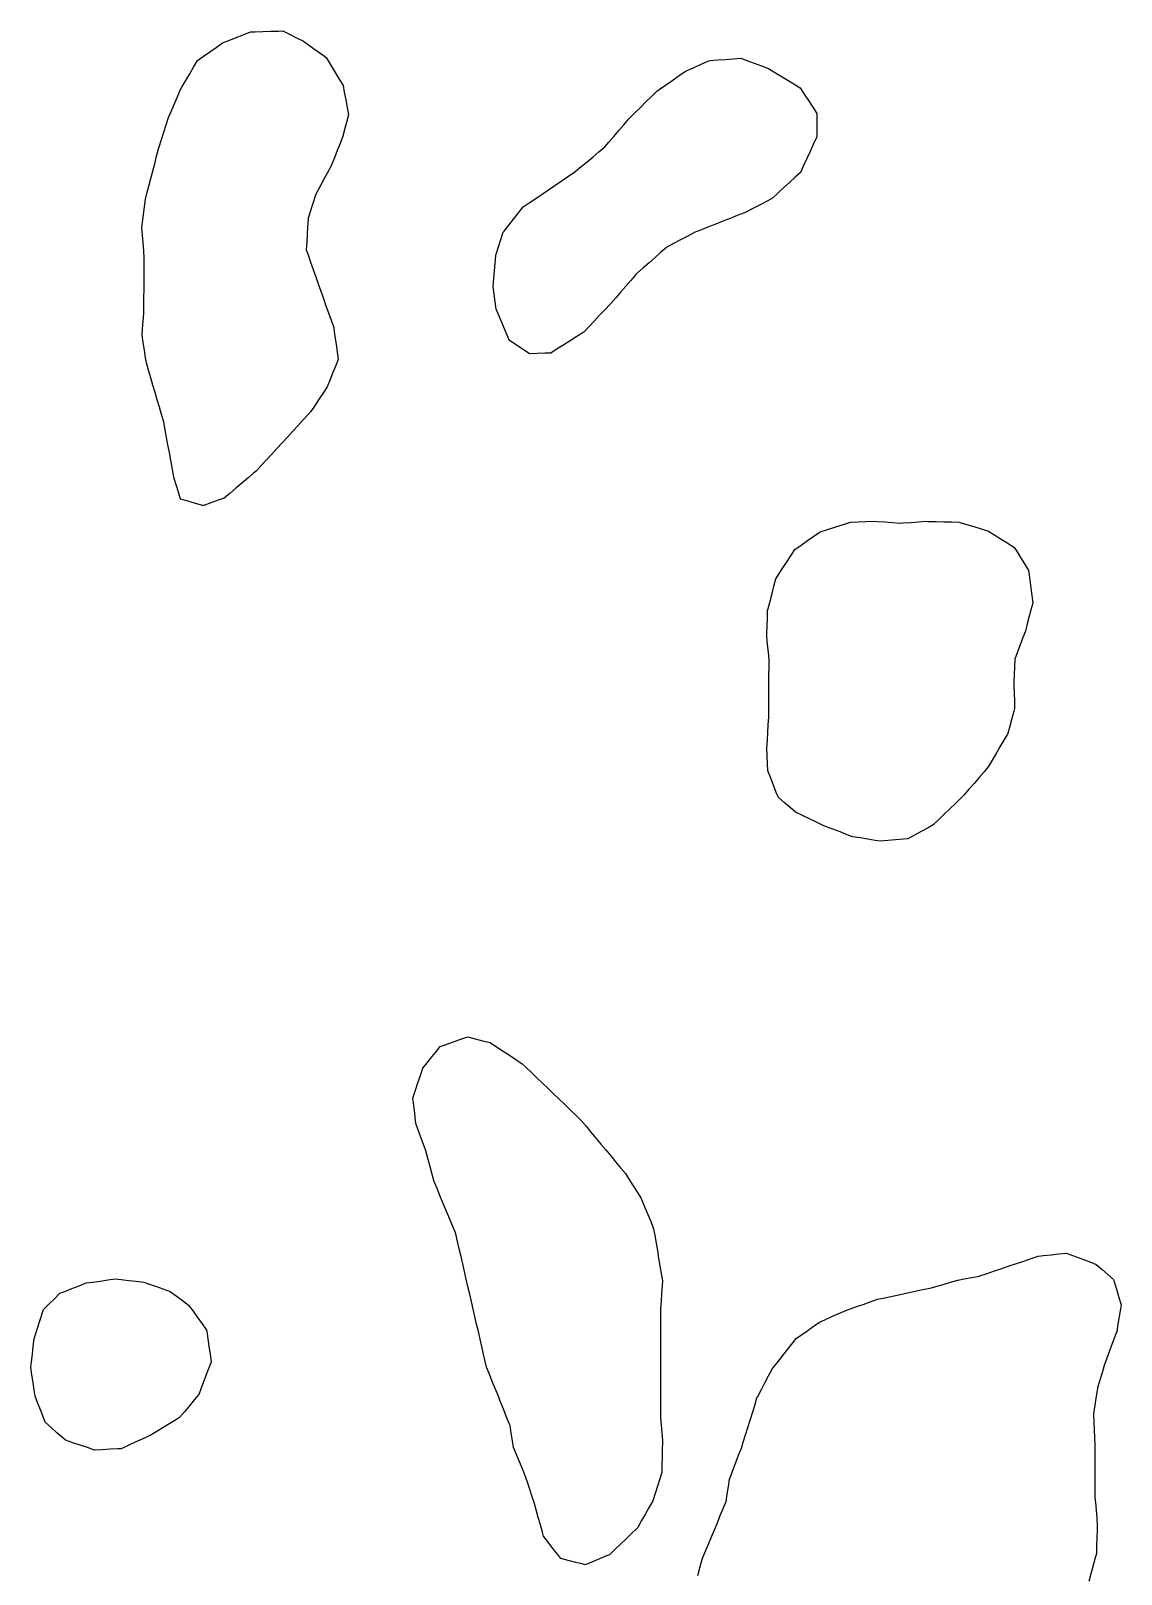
# Model space of a CAD drawing. Header units: millimetres. Extents: x 230 to 3347, y 514 to 5196.
# Drawn here: x 1544.3 to 1685.9, y 1778.9 to 1979.3 of the extents above; entities that cross this region are included whole.
import ezdxf

# ---------------------------------------------------------------- set-up
doc = ezdxf.new("R2010")
doc.units = ezdxf.units.MM
for name, color, linetype in [('ALL_HOLES', 1, 'Continuous'), ('OUTLINE_ISLAND_01_HOLE_29', 1, 'Continuous'), ('OUTLINE_ISLAND_01_HOLE_30', 1, 'Continuous'), ('OUTLINE_ISLAND_01_HOLE_40', 1, 'Continuous'), ('OUTLINE_ISLAND_01_HOLE_56', 1, 'Continuous'), ('OUTLINE_ISLAND_01_HOLE_66', 1, 'Continuous'), ('OUTLINE_ISLAND_01_HOLE_68', 1, 'Continuous')]:
    doc.layers.add(name, color=color, linetype=linetype)

msp = doc.modelspace()

# ---------------------------------------------------------------- linework, layer by layer
at = {"layer": 'ALL_HOLES'}
for points in [[(1577.0555, 1979.3399), (1577.9499, 1978.8927), (1578.8444, 1978.4455), (1579.7388, 1977.9983), (1580.2432, 1977.6381), (1581.057, 1977.057), (1581.8709, 1976.476), (1582.6847, 1975.8949), (1582.8289, 1975.6545), (1583.3432, 1974.7969), (1583.8575, 1973.9393), (1584.3718, 1973.0816), (1584.8861, 1972.224), (1585.0457, 1971.3631), (1585.2279, 1970.3799), (1585.4102, 1969.3966), (1585.5924, 1968.4134), (1585.3775, 1967.6036), (1585.121, 1966.637), (1584.8646, 1965.6705), (1584.856, 1965.6487), (1584.4893, 1964.7183), (1584.1226, 1963.788), (1583.756, 1962.8576), (1583.3893, 1961.9273), (1583.2858, 1961.7359), (1582.8099, 1960.8564), (1582.334, 1959.9769), (1581.8581, 1959.0974), (1581.3822, 1958.2179), (1581.2666, 1957.8567), (1580.9619, 1956.9043), (1580.6571, 1955.9518), (1580.3524, 1954.9994), (1580.346, 1954.8971), (1580.2837, 1953.8991), (1580.2214, 1952.901), (1580.1591, 1951.9029), (1580.0968, 1950.9049), (1580.3342, 1950.2339), (1580.6678, 1949.2911), (1581.0013, 1948.3484), (1581.3348, 1947.4056), (1581.6683, 1946.4629), (1582.0018, 1945.5202), (1582.3354, 1944.5774), (1582.6689, 1943.6347), (1583.0024, 1942.6919), (1583.3359, 1941.7492), (1583.6694, 1940.8064), (1583.6949, 1940.6263), (1583.8351, 1939.6361), (1583.9753, 1938.646), (1584.1155, 1937.6559), (1584.2557, 1936.6658), (1583.9408, 1935.8865), (1583.5661, 1934.9593), (1583.1914, 1934.0322), (1582.8167, 1933.105), (1582.3409, 1932.3816), (1581.7914, 1931.5462), (1581.2419, 1930.7107), (1580.6924, 1929.8752), (1580.3571, 1929.511), (1579.6799, 1928.7752), (1579.0027, 1928.0394), (1578.3255, 1927.3036), (1577.6482, 1926.5679), (1576.971, 1925.8321), (1576.2938, 1925.0963), (1575.6165, 1924.3605), (1574.9393, 1923.6248), (1574.2621, 1922.889), (1573.5849, 1922.1532), (1573.2646, 1921.881), (1572.5027, 1921.2333), (1571.7408, 1920.5856), (1570.9789, 1919.9379), (1570.217, 1919.2902), (1569.4551, 1918.6426), (1568.672, 1918.3543), (1567.7336, 1918.0088), (1566.7952, 1917.6634), (1566.6792, 1917.6952), (1565.7149, 1917.9599), (1564.7505, 1918.2245), (1563.7862, 1918.4892), (1563.5408, 1919.2774), (1563.2435, 1920.2322), (1562.9462, 1921.187), (1562.868, 1921.6147), (1562.6881, 1922.5984), (1562.5082, 1923.582), (1562.3283, 1924.5657), (1562.1484, 1925.5494), (1561.9685, 1926.5331), (1561.7886, 1927.5168), (1561.6087, 1928.5005), (1561.5999, 1928.5306), (1561.3174, 1929.4899), (1561.0349, 1930.4491), (1560.7524, 1931.4084), (1560.47, 1932.3677), (1560.1875, 1933.327), (1559.905, 1934.2862), (1559.6225, 1935.2455), (1559.34, 1936.2048), (1559.2354, 1936.8808), (1559.0824, 1937.869), (1558.9293, 1938.8572), (1558.7763, 1939.8454), (1558.8428, 1940.6507), (1558.925, 1941.6473), (1559.0072, 1942.6439), (1559.0079, 1942.722), (1559.0174, 1943.722), (1559.0269, 1944.7219), (1559.0364, 1945.7219), (1559.0459, 1946.7218), (1559.0554, 1947.7218), (1559.0649, 1948.7217), (1559.0744, 1949.7217), (1559.0667, 1949.8259), (1558.9929, 1950.8231), (1558.919, 1951.8204), (1558.8452, 1952.8177), (1558.7714, 1953.8149), (1558.8539, 1954.4793), (1558.9773, 1955.4716), (1559.1006, 1956.464), (1559.224, 1957.4564), (1559.4194, 1958.2143), (1559.6691, 1959.1827), (1559.9188, 1960.151), (1560.1684, 1961.1193), (1560.4181, 1962.0877), (1560.6678, 1963.056), (1560.9174, 1964.0243), (1561.0014, 1964.286), (1561.3068, 1965.2382), (1561.6123, 1966.1904), (1561.9178, 1967.1426), (1562.2233, 1968.0948), (1562.5524, 1968.8598), (1562.9477, 1969.7784), (1563.3429, 1970.697), (1563.7381, 1971.6156), (1563.9652, 1972.0085), (1564.4656, 1972.8743), (1564.9659, 1973.7401), (1565.4663, 1974.6059), (1565.9667, 1975.4717), (1566.7809, 1976.0424), (1567.5998, 1976.6163), (1568.4187, 1977.1902), (1569.2376, 1977.7642), (1570.0629, 1978.093), (1570.9919, 1978.4632), (1571.9208, 1978.8333), (1572.8498, 1979.2034), (1573.4808, 1979.2239), (1574.4803, 1979.2563), (1575.4798, 1979.2888), (1576.4792, 1979.3212)], [(1644.2429, 1971.9493), (1644.7879, 1971.1109), (1645.3329, 1970.2724), (1645.8779, 1969.434), (1646.4229, 1968.5956), (1646.4238, 1967.6023), (1646.4248, 1966.6023), (1646.4257, 1965.6023), (1646.3737, 1965.4895), (1645.9554, 1964.5812), (1645.537, 1963.6729), (1645.1186, 1962.7646), (1644.7003, 1961.8563), (1644.2819, 1960.9481), (1643.6154, 1960.3333), (1642.8803, 1959.6554), (1642.1452, 1958.9774), (1641.4101, 1958.2994), (1640.675, 1957.6214), (1639.9459, 1957.2317), (1639.064, 1956.7604), (1638.182, 1956.289), (1637.3001, 1955.8176), (1637.0194, 1955.7072), (1636.0887, 1955.3412), (1635.1581, 1954.9752), (1634.2275, 1954.6092), (1633.2969, 1954.2432), (1632.3663, 1953.8772), (1631.4357, 1953.5112), (1630.5051, 1953.1452), (1630.4527, 1953.1171), (1629.5714, 1952.6447), (1628.69, 1952.1723), (1627.8086, 1951.6999), (1626.9273, 1951.2274), (1626.8791, 1951.1853), (1626.1259, 1950.5275), (1625.3728, 1949.8696), (1624.6196, 1949.2118), (1623.8665, 1948.554), (1623.1133, 1947.8961), (1622.9261, 1947.6811), (1622.2694, 1946.9269), (1621.6127, 1946.1727), (1620.9561, 1945.4185), (1620.2994, 1944.6644), (1619.6427, 1943.9102), (1619.5785, 1943.842), (1618.8931, 1943.1139), (1618.2076, 1942.3858), (1617.5221, 1941.6577), (1616.8367, 1940.9296), (1616.1512, 1940.2015), (1616.0839, 1940.1588), (1615.2397, 1939.6227), (1614.3956, 1939.0867), (1613.5514, 1938.5506), (1612.7072, 1938.0146), (1611.863, 1937.4786), (1611.1076, 1937.4508), (1610.1082, 1937.4142), (1609.1089, 1937.3775), (1608.9534, 1937.4834), (1608.1269, 1938.0462), (1607.3003, 1938.6091), (1606.4738, 1939.172), (1606.3338, 1939.5053), (1605.9465, 1940.4272), (1605.5591, 1941.3491), (1605.1718, 1942.2711), (1604.7845, 1943.193), (1604.6575, 1944.1482), (1604.5257, 1945.1395), (1604.3939, 1946.1307), (1604.3964, 1946.1629), (1604.4742, 1947.1599), (1604.5521, 1948.1569), (1604.6299, 1949.1538), (1604.7077, 1950.1508), (1604.7678, 1950.3365), (1605.0758, 1951.2879), (1605.3837, 1952.2393), (1605.6917, 1953.1907), (1605.7994, 1953.3273), (1606.4185, 1954.1126), (1607.0376, 1954.8979), (1607.6567, 1955.6832), (1608.2758, 1956.4685), (1609.075, 1957.0089), (1609.9034, 1957.5691), (1610.7318, 1958.1292), (1611.5602, 1958.6894), (1612.3886, 1959.2495), (1613.217, 1959.8097), (1614.0454, 1960.3699), (1614.8738, 1960.93), (1615.0428, 1961.0701), (1615.8126, 1961.7084), (1616.5824, 1962.3467), (1617.3522, 1962.985), (1618.122, 1963.6233), (1618.8918, 1964.2615), (1619.4087, 1964.869), (1620.0567, 1965.6306), (1620.7048, 1966.3922), (1621.3529, 1967.1538), (1622.0009, 1967.9154), (1622.0824, 1967.9955), (1622.7953, 1968.6967), (1623.5083, 1969.3979), (1624.2212, 1970.0992), (1624.9342, 1970.8004), (1625.6471, 1971.5016), (1625.9429, 1971.7095), (1626.761, 1972.2846), (1627.5792, 1972.8596), (1628.3973, 1973.4346), (1629.2154, 1974.0097), (1629.6643, 1974.215), (1630.5737, 1974.631), (1631.4831, 1975.0469), (1632.3925, 1975.4629), (1632.5513, 1975.4758), (1633.548, 1975.557), (1634.5447, 1975.6382), (1635.5414, 1975.7194), (1636.5381, 1975.8006), (1637.3374, 1975.5016), (1638.274, 1975.1513), (1639.2107, 1974.8009), (1640.1473, 1974.4506), (1640.6359, 1974.1522), (1641.4893, 1973.631), (1642.3428, 1973.1098), (1643.1962, 1972.5885), (1644.0496, 1972.0673)], [(1650.7936, 1915.5119), (1651.7925, 1915.5595), (1652.7913, 1915.607), (1653.7902, 1915.6545), (1654.2575, 1915.6188), (1655.2546, 1915.5424), (1656.2517, 1915.4661), (1657.2487, 1915.3898), (1657.6464, 1915.4178), (1658.6439, 1915.4878), (1659.6415, 1915.5579), (1660.639, 1915.628), (1660.9004, 1915.6209), (1661.9, 1915.5937), (1662.8996, 1915.5665), (1663.8993, 1915.5393), (1664.8989, 1915.512), (1665.8518, 1915.2223), (1666.8085, 1914.9314), (1667.7653, 1914.6405), (1668.722, 1914.3496), (1669.528, 1913.8398), (1670.3732, 1913.3053), (1671.2183, 1912.7708), (1672.0635, 1912.2363), (1672.3429, 1911.7871), (1672.871, 1910.9379), (1673.3991, 1910.0887), (1673.9272, 1909.2395), (1673.9609, 1908.965), (1674.0828, 1907.9725), (1674.2048, 1906.98), (1674.3267, 1905.9874), (1674.4486, 1904.9949), (1674.2558, 1904.2542), (1674.0037, 1903.2865), (1673.7517, 1902.3188), (1673.4997, 1901.3511), (1673.1894, 1900.528), (1672.8365, 1899.5923), (1672.4837, 1898.6566), (1672.1309, 1897.7209), (1672.0828, 1896.7368), (1672.0339, 1895.738), (1671.9851, 1894.7392), (1672.0002, 1894.2995), (1672.0346, 1893.3001), (1672.069, 1892.3007), (1672.1034, 1891.3012), (1672.0099, 1890.9629), (1671.7437, 1889.999), (1671.4774, 1889.0351), (1671.2112, 1888.0712), (1671.2018, 1888.0552), (1670.6974, 1887.1917), (1670.1931, 1886.3282), (1669.6887, 1885.4647), (1669.1844, 1884.6012), (1668.68, 1883.7377), (1668.1337, 1883.1022), (1667.4818, 1882.3438), (1666.8299, 1881.5855), (1666.1781, 1880.8272), (1665.5262, 1880.0688), (1665.1249, 1879.6792), (1664.4074, 1878.9826), (1663.6899, 1878.286), (1662.9725, 1877.5895), (1662.255, 1876.8929), (1661.5375, 1876.1963), (1660.8569, 1875.8265), (1659.9783, 1875.349), (1659.0996, 1874.8715), (1658.221, 1874.3941), (1657.6477, 1874.3396), (1656.6521, 1874.2451), (1655.6566, 1874.1506), (1654.6611, 1874.056), (1654.0115, 1874.1635), (1653.0249, 1874.3266), (1652.0383, 1874.4898), (1651.0517, 1874.6529), (1650.3609, 1874.9135), (1649.4252, 1875.2664), (1648.4895, 1875.6192), (1647.5539, 1875.9721), (1647.2532, 1876.1167), (1646.3519, 1876.55), (1645.4507, 1876.9833), (1644.5494, 1877.4166), (1643.6482, 1877.8499), (1642.9498, 1878.4401), (1642.1861, 1879.0857), (1641.4223, 1879.7312), (1641.1552, 1880.4153), (1640.7915, 1881.3468), (1640.4277, 1882.2783), (1640.064, 1883.2098), (1640.0186, 1884.1528), (1639.9706, 1885.1516), (1639.9225, 1886.1505), (1639.9241, 1886.1745), (1639.9882, 1887.1725), (1640.0522, 1888.1704), (1640.1163, 1889.1683), (1640.1804, 1890.1663), (1640.1825, 1890.679), (1640.1867, 1891.6789), (1640.1908, 1892.6789), (1640.195, 1893.6789), (1640.1991, 1894.6789), (1640.2032, 1895.6789), (1640.2074, 1896.6789), (1640.2115, 1897.6789), (1640.1201, 1898.6463), (1640.0261, 1899.6418), (1639.9321, 1900.6374), (1639.9429, 1901.0374), (1639.9699, 1902.037), (1639.997, 1903.0367), (1640.024, 1904.0363), (1640.0931, 1904.3015), (1640.3452, 1905.2692), (1640.5973, 1906.2369), (1640.8494, 1907.2046), (1641.1015, 1908.1723), (1641.3908, 1908.6189), (1641.9345, 1909.4582), (1642.4781, 1910.2975), (1643.0218, 1911.1368), (1643.5655, 1911.976), (1644.3759, 1912.5444), (1645.1946, 1913.1187), (1646.0133, 1913.6929), (1646.832, 1914.2671), (1647.6714, 1914.5308), (1648.6254, 1914.8306), (1649.5794, 1915.1304), (1650.5334, 1915.4302)], [(1601.075, 1848.6604), (1602.0426, 1848.408), (1603.0102, 1848.1556), (1603.9778, 1847.9031), (1603.9841, 1847.899), (1604.8207, 1847.3513), (1605.6574, 1846.8036), (1606.4941, 1846.2559), (1607.3307, 1845.7081), (1608.1674, 1845.1604), (1608.6306, 1844.7136), (1609.3502, 1844.0192), (1610.0699, 1843.3249), (1610.7896, 1842.6306), (1611.5092, 1841.9363), (1612.2289, 1841.242), (1612.9486, 1840.5477), (1613.6682, 1839.8533), (1614.3879, 1839.159), (1615.1076, 1838.4647), (1615.8272, 1837.7704), (1616.442, 1837.0333), (1617.0826, 1836.2654), (1617.7231, 1835.4975), (1618.3637, 1834.7296), (1619.0042, 1833.9617), (1619.6448, 1833.1938), (1620.2853, 1832.4259), (1620.9259, 1831.6579), (1621.5664, 1830.89), (1621.9595, 1830.2669), (1622.493, 1829.4211), (1623.0264, 1828.5753), (1623.5599, 1827.7294), (1623.6855, 1827.4272), (1624.0693, 1826.5037), (1624.4531, 1825.5803), (1624.8369, 1824.6569), (1625.2207, 1823.7335), (1625.3703, 1822.8548), (1625.538, 1821.869), (1625.7058, 1820.8832), (1625.8735, 1819.8973), (1626.0413, 1818.9115), (1626.209, 1817.9257), (1626.3768, 1816.9399), (1626.3322, 1816.308), (1626.2618, 1815.3104), (1626.1914, 1814.3129), (1626.1209, 1813.3154), (1626.12, 1812.5803), (1626.1187, 1811.5803), (1626.1174, 1810.5803), (1626.1161, 1809.5803), (1626.1148, 1808.5803), (1626.1135, 1807.5803), (1626.1122, 1806.5803), (1626.1109, 1805.5803), (1626.1096, 1804.5803), (1626.1083, 1803.5803), (1626.107, 1802.5803), (1626.1057, 1801.5803), (1626.1044, 1800.5803), (1626.1031, 1799.5803), (1626.1321, 1799.22), (1626.2123, 1798.2232), (1626.2925, 1797.2264), (1626.3727, 1796.2297), (1626.3684, 1796.0476), (1626.3448, 1795.0479), (1626.3213, 1794.0481), (1626.2977, 1793.0484), (1626.2741, 1792.0487), (1626.0188, 1791.2502), (1625.7142, 1790.2977), (1625.4096, 1789.3452), (1625.105, 1788.3928), (1624.6345, 1787.5497), (1624.1471, 1786.6765), (1623.6598, 1785.8033), (1623.1724, 1784.9301), (1623.0868, 1784.8479), (1622.3655, 1784.1553), (1621.6442, 1783.4626), (1620.9229, 1782.77), (1620.2016, 1782.0774), (1619.4803, 1781.3848), (1619.1113, 1781.2299), (1618.1893, 1780.843), (1617.2672, 1780.456), (1616.3451, 1780.069), (1616.0663, 1780.1405), (1615.0976, 1780.3887), (1614.1289, 1780.637), (1613.1603, 1780.8853), (1612.7575, 1781.4106), (1612.1491, 1782.2043), (1611.5407, 1782.9979), (1610.9323, 1783.7915), (1610.7868, 1784.3062), (1610.5149, 1785.2685), (1610.243, 1786.2309), (1609.9711, 1787.1932), (1609.6992, 1788.1555), (1609.4519, 1788.9034), (1609.1381, 1789.8528), (1608.8242, 1790.8023), (1608.5103, 1791.7517), (1608.1749, 1792.5409), (1607.7839, 1793.4613), (1607.3928, 1794.3816), (1607.0017, 1795.302), (1606.8701, 1796.1699), (1606.7203, 1797.1586), (1606.5704, 1798.1473), (1606.4974, 1798.3297), (1606.1256, 1799.258), (1605.7537, 1800.1863), (1605.3819, 1801.1146), (1605.0101, 1802.0429), (1604.6382, 1802.9712), (1604.2664, 1803.8995), (1603.8946, 1804.8278), (1603.5228, 1805.7561), (1603.356, 1806.4783), (1603.1311, 1807.4526), (1602.9061, 1808.427), (1602.6811, 1809.4014), (1602.4562, 1810.3757), (1602.2312, 1811.3501), (1602.0062, 1812.3245), (1601.7813, 1813.2988), (1601.5563, 1814.2732), (1601.3314, 1815.2476), (1601.1064, 1816.2219), (1600.8814, 1817.1963), (1600.6565, 1818.1707), (1600.4315, 1819.1451), (1600.2065, 1820.1194), (1599.9816, 1821.0938), (1599.7566, 1822.0682), (1599.5317, 1823.0425), (1599.3812, 1823.4065), (1598.9993, 1824.3307), (1598.6173, 1825.2549), (1598.2354, 1826.1791), (1597.8534, 1827.1032), (1597.4714, 1828.0274), (1597.0895, 1828.9516), (1596.7075, 1829.8758), (1596.6758, 1829.9929), (1596.4144, 1830.9581), (1596.1529, 1831.9233), (1595.8915, 1832.8885), (1595.63, 1833.8537), (1595.4126, 1834.4402), (1595.0649, 1835.3778), (1594.7173, 1836.3155), (1594.3697, 1837.2531), (1594.3133, 1837.7278), (1594.1952, 1838.7208), (1594.0772, 1839.7139), (1593.9592, 1840.7069), (1593.9889, 1840.7968), (1594.3022, 1841.7465), (1594.6155, 1842.6961), (1594.9288, 1843.6458), (1595.2421, 1844.5954), (1595.6262, 1845.0701), (1596.2551, 1845.8475), (1596.8841, 1846.6249), (1597.5131, 1847.4023), (1598.1525, 1847.6282), (1599.0954, 1847.9612), (1600.0384, 1848.2943), (1600.9813, 1848.6273)], [(1545.9813, 1813.2191), (1546.6884, 1813.9262), (1547.3956, 1814.6333), (1548.1027, 1815.3404), (1548.7306, 1815.5863), (1549.6617, 1815.9511), (1550.5928, 1816.3158), (1551.5239, 1816.6805), (1552.3349, 1816.7952), (1553.3251, 1816.9351), (1554.3152, 1817.0751), (1555.3054, 1817.215), (1556.0479, 1817.1304), (1557.0415, 1817.0173), (1558.0351, 1816.9041), (1559.0286, 1816.791), (1559.6005, 1816.5865), (1560.5422, 1816.2499), (1561.4838, 1815.9133), (1562.4255, 1815.5767), (1563.2169, 1814.9951), (1564.0227, 1814.403), (1564.8285, 1813.8108), (1564.829, 1813.8102), (1565.41, 1812.9963), (1565.9911, 1812.1824), (1566.5721, 1811.3685), (1567.1531, 1810.5547), (1567.1742, 1810.41), (1567.3184, 1809.4204), (1567.4626, 1808.4309), (1567.6067, 1807.4413), (1567.7509, 1806.4518), (1567.562, 1805.9461), (1567.212, 1805.0093), (1566.8621, 1804.0725), (1566.5121, 1803.1358), (1566.1621, 1802.199), (1565.5638, 1801.4874), (1564.9203, 1800.722), (1564.2767, 1799.9566), (1563.6331, 1799.1912), (1563.2448, 1798.9549), (1562.3905, 1798.435), (1561.5362, 1797.9152), (1560.682, 1797.3953), (1559.8277, 1796.8755), (1559.7113, 1796.8219), (1558.8028, 1796.4041), (1557.8943, 1795.9862), (1556.9858, 1795.5684), (1556.0772, 1795.1505), (1555.6521, 1795.1273), (1554.6536, 1795.0726), (1553.6551, 1795.018), (1552.6566, 1794.9633), (1552.624, 1794.9743), (1551.6765, 1795.294), (1550.729, 1795.6138), (1549.7815, 1795.9335), (1548.834, 1796.2532), (1548.4808, 1796.5653), (1547.7314, 1797.2274), (1546.9821, 1797.8895), (1546.2327, 1798.5517), (1545.9867, 1799.169), (1545.6165, 1800.098), (1545.2464, 1801.027), (1544.8762, 1801.9559), (1544.7623, 1802.7571), (1544.6215, 1803.7471), (1544.4807, 1804.7371), (1544.3399, 1805.7272), (1544.4214, 1806.4507), (1544.5334, 1807.4444), (1544.6454, 1808.4381), (1544.7574, 1809.4318), (1544.9324, 1809.9735), (1545.2399, 1810.9251), (1545.5474, 1811.8766), (1545.8549, 1812.8282)]]:
    msp.add_lwpolyline(points, close=True, dxfattribs=at)
msp.add_lwpolyline([(1630.9712, 1778.6933), (1631.2211, 1779.6616), (1631.471, 1780.6299), (1631.5867, 1780.9096), (1631.9689, 1781.8336), (1632.3512, 1782.7577), (1632.7335, 1783.6817), (1633.1157, 1784.6058), (1633.498, 1785.5298), (1633.8803, 1786.4539), (1634.2625, 1787.3779), (1634.6448, 1788.302), (1634.7813, 1789.2294), (1634.927, 1790.2187), (1635.0726, 1791.2081), (1635.1849, 1791.501), (1635.5426, 1792.4348), (1635.9004, 1793.3686), (1636.2582, 1794.3024), (1636.616, 1795.2362), (1636.8565, 1796.0088), (1637.1538, 1796.9636), (1637.4511, 1797.9184), (1637.7483, 1798.8732), (1638.0456, 1799.8279), (1638.3429, 1800.7827), (1638.6402, 1801.7375), (1638.7488, 1801.9445), (1639.2134, 1802.83), (1639.6781, 1803.7154), (1640.1428, 1804.6009), (1640.6075, 1805.4864), (1640.635, 1805.5214), (1641.2523, 1806.3082), (1641.8696, 1807.0949), (1642.4868, 1807.8817), (1643.1041, 1808.6684), (1643.7214, 1809.4552), (1644.2938, 1809.8569), (1645.1123, 1810.4314), (1645.9308, 1811.0059), (1646.7493, 1811.5804), (1647.4604, 1811.898), (1648.3734, 1812.3059), (1649.2864, 1812.7138), (1650.1994, 1813.1217), (1650.5291, 1813.237), (1651.4731, 1813.567), (1652.417, 1813.8971), (1653.361, 1814.2272), (1654.305, 1814.5572), (1655.2661, 1814.7635), (1656.2438, 1814.9733), (1657.2216, 1815.1831), (1658.1993, 1815.3929), (1659.1771, 1815.6027), (1660.1548, 1815.8125), (1661.1325, 1816.0223), (1661.8558, 1816.2257), (1662.8185, 1816.4963), (1663.7811, 1816.767), (1664.7438, 1817.0376), (1665.5632, 1817.1969), (1666.5448, 1817.3877), (1667.5264, 1817.5785), (1667.6014, 1817.6039), (1668.5486, 1817.9247), (1669.4957, 1818.2454), (1670.4429, 1818.5662), (1671.39, 1818.8869), (1672.3372, 1819.2077), (1673.2844, 1819.5285), (1674.2315, 1819.8492), (1675.1787, 1820.17), (1675.8515, 1820.2409), (1676.8459, 1820.3458), (1677.8404, 1820.4507), (1678.8349, 1820.5556), (1679.2877, 1820.3852), (1680.2236, 1820.033), (1681.1595, 1819.6807), (1682.0954, 1819.3285), (1682.7077, 1819.0981), (1683.4603, 1818.4396), (1684.2128, 1817.7811), (1684.9654, 1817.1226), (1685.0868, 1816.7112), (1685.3696, 1815.752), (1685.6525, 1814.7928), (1685.9354, 1813.8337), (1685.8487, 1813.3063), (1685.6866, 1812.3195), (1685.5244, 1811.3328), (1685.3623, 1810.346), (1685.3033, 1810.19), (1684.9492, 1809.2548), (1684.5951, 1808.3196), (1684.241, 1807.3844), (1683.8869, 1806.4492), (1683.7404, 1805.9545), (1683.4563, 1804.9957), (1683.1722, 1804.0369), (1682.8881, 1803.0781), (1682.8285, 1802.7182), (1682.6653, 1801.7316), (1682.502, 1800.745), (1682.3388, 1799.7584), (1682.3468, 1799.5863), (1682.3929, 1798.5874), (1682.4391, 1797.5885), (1682.4853, 1796.5895), (1682.5315, 1795.5906), (1682.5325, 1794.767), (1682.5336, 1793.767), (1682.5347, 1792.767), (1682.5358, 1791.767), (1682.537, 1790.767), (1682.5381, 1789.767), (1682.5392, 1788.767), (1682.5897, 1788.1763), (1682.6749, 1787.18), (1682.7601, 1786.1836), (1682.8453, 1785.1872), (1682.8225, 1784.5437), (1682.7871, 1783.5443), (1682.7516, 1782.545), (1682.7162, 1781.5456), (1682.5205, 1780.8119), (1682.2627, 1779.8457), (1682.005, 1778.8795), (1681.7472, 1777.9133)], dxfattribs=at)
at = {"layer": 'OUTLINE_ISLAND_01_HOLE_29'}
msp.add_lwpolyline([(1545.9813, 1813.2191), (1546.6884, 1813.9262), (1547.3956, 1814.6333), (1548.1027, 1815.3404), (1548.7306, 1815.5863), (1549.6617, 1815.9511), (1550.5928, 1816.3158), (1551.5239, 1816.6805), (1552.3349, 1816.7952), (1553.3251, 1816.9351), (1554.3152, 1817.0751), (1555.3054, 1817.215), (1556.0479, 1817.1304), (1557.0415, 1817.0173), (1558.0351, 1816.9041), (1559.0286, 1816.791), (1559.6005, 1816.5865), (1560.5422, 1816.2499), (1561.4838, 1815.9133), (1562.4255, 1815.5767), (1563.2169, 1814.9951), (1564.0227, 1814.403), (1564.8285, 1813.8108), (1564.829, 1813.8102), (1565.41, 1812.9963), (1565.9911, 1812.1824), (1566.5721, 1811.3685), (1567.1531, 1810.5547), (1567.1742, 1810.41), (1567.3184, 1809.4204), (1567.4626, 1808.4309), (1567.6067, 1807.4413), (1567.7509, 1806.4518), (1567.562, 1805.9461), (1567.212, 1805.0093), (1566.8621, 1804.0725), (1566.5121, 1803.1358), (1566.1621, 1802.199), (1565.5638, 1801.4874), (1564.9203, 1800.722), (1564.2767, 1799.9566), (1563.6331, 1799.1912), (1563.2448, 1798.9549), (1562.3905, 1798.435), (1561.5362, 1797.9152), (1560.682, 1797.3953), (1559.8277, 1796.8755), (1559.7113, 1796.8219), (1558.8028, 1796.4041), (1557.8943, 1795.9862), (1556.9858, 1795.5684), (1556.0772, 1795.1505), (1555.6521, 1795.1273), (1554.6536, 1795.0726), (1553.6551, 1795.018), (1552.6566, 1794.9633), (1552.624, 1794.9743), (1551.6765, 1795.294), (1550.729, 1795.6138), (1549.7815, 1795.9335), (1548.834, 1796.2532), (1548.4808, 1796.5653), (1547.7314, 1797.2274), (1546.9821, 1797.8895), (1546.2327, 1798.5517), (1545.9867, 1799.169), (1545.6165, 1800.098), (1545.2464, 1801.027), (1544.8762, 1801.9559), (1544.7623, 1802.7571), (1544.6215, 1803.7471), (1544.4807, 1804.7371), (1544.3399, 1805.7272), (1544.4214, 1806.4507), (1544.5334, 1807.4444), (1544.6454, 1808.4381), (1544.7574, 1809.4318), (1544.9324, 1809.9735), (1545.2399, 1810.9251), (1545.5474, 1811.8766), (1545.8549, 1812.8282)], close=True, dxfattribs=at)
at = {"layer": 'OUTLINE_ISLAND_01_HOLE_30'}
msp.add_lwpolyline([(1630.9712, 1778.6933), (1631.2211, 1779.6616), (1631.471, 1780.6299), (1631.5867, 1780.9096), (1631.9689, 1781.8336), (1632.3512, 1782.7577), (1632.7335, 1783.6817), (1633.1157, 1784.6058), (1633.498, 1785.5298), (1633.8803, 1786.4539), (1634.2625, 1787.3779), (1634.6448, 1788.302), (1634.7813, 1789.2294), (1634.927, 1790.2187), (1635.0726, 1791.2081), (1635.1849, 1791.501), (1635.5426, 1792.4348), (1635.9004, 1793.3686), (1636.2582, 1794.3024), (1636.616, 1795.2362), (1636.8565, 1796.0088), (1637.1538, 1796.9636), (1637.4511, 1797.9184), (1637.7483, 1798.8732), (1638.0456, 1799.8279), (1638.3429, 1800.7827), (1638.6402, 1801.7375), (1638.7488, 1801.9445), (1639.2134, 1802.83), (1639.6781, 1803.7154), (1640.1428, 1804.6009), (1640.6075, 1805.4864), (1640.635, 1805.5214), (1641.2523, 1806.3082), (1641.8696, 1807.0949), (1642.4868, 1807.8817), (1643.1041, 1808.6684), (1643.7214, 1809.4552), (1644.2938, 1809.8569), (1645.1123, 1810.4314), (1645.9308, 1811.0059), (1646.7493, 1811.5804), (1647.4604, 1811.898), (1648.3734, 1812.3059), (1649.2864, 1812.7138), (1650.1994, 1813.1217), (1650.5291, 1813.237), (1651.4731, 1813.567), (1652.417, 1813.8971), (1653.361, 1814.2272), (1654.305, 1814.5572), (1655.2661, 1814.7635), (1656.2438, 1814.9733), (1657.2216, 1815.1831), (1658.1993, 1815.3929), (1659.1771, 1815.6027), (1660.1548, 1815.8125), (1661.1325, 1816.0223), (1661.8558, 1816.2257), (1662.8185, 1816.4963), (1663.7811, 1816.767), (1664.7438, 1817.0376), (1665.5632, 1817.1969), (1666.5448, 1817.3877), (1667.5264, 1817.5785), (1667.6014, 1817.6039), (1668.5486, 1817.9247), (1669.4957, 1818.2454), (1670.4429, 1818.5662), (1671.39, 1818.8869), (1672.3372, 1819.2077), (1673.2844, 1819.5285), (1674.2315, 1819.8492), (1675.1787, 1820.17), (1675.8515, 1820.2409), (1676.8459, 1820.3458), (1677.8404, 1820.4507), (1678.8349, 1820.5556), (1679.2877, 1820.3852), (1680.2236, 1820.033), (1681.1595, 1819.6807), (1682.0954, 1819.3285), (1682.7077, 1819.0981), (1683.4603, 1818.4396), (1684.2128, 1817.7811), (1684.9654, 1817.1226), (1685.0868, 1816.7112), (1685.3696, 1815.752), (1685.6525, 1814.7928), (1685.9354, 1813.8337), (1685.8487, 1813.3063), (1685.6866, 1812.3195), (1685.5244, 1811.3328), (1685.3623, 1810.346), (1685.3033, 1810.19), (1684.9492, 1809.2548), (1684.5951, 1808.3196), (1684.241, 1807.3844), (1683.8869, 1806.4492), (1683.7404, 1805.9545), (1683.4563, 1804.9957), (1683.1722, 1804.0369), (1682.8881, 1803.0781), (1682.8285, 1802.7182), (1682.6653, 1801.7316), (1682.502, 1800.745), (1682.3388, 1799.7584), (1682.3468, 1799.5863), (1682.3929, 1798.5874), (1682.4391, 1797.5885), (1682.4853, 1796.5895), (1682.5315, 1795.5906), (1682.5325, 1794.767), (1682.5336, 1793.767), (1682.5347, 1792.767), (1682.5358, 1791.767), (1682.537, 1790.767), (1682.5381, 1789.767), (1682.5392, 1788.767), (1682.5897, 1788.1763), (1682.6749, 1787.18), (1682.7601, 1786.1836), (1682.8453, 1785.1872), (1682.8225, 1784.5437), (1682.7871, 1783.5443), (1682.7516, 1782.545), (1682.7162, 1781.5456), (1682.5205, 1780.8119), (1682.2627, 1779.8457), (1682.005, 1778.8795), (1681.7472, 1777.9133)], dxfattribs=at)
at = {"layer": 'OUTLINE_ISLAND_01_HOLE_40'}
msp.add_lwpolyline([(1601.075, 1848.6604), (1602.0426, 1848.408), (1603.0102, 1848.1556), (1603.9778, 1847.9031), (1603.9841, 1847.899), (1604.8207, 1847.3513), (1605.6574, 1846.8036), (1606.4941, 1846.2559), (1607.3307, 1845.7081), (1608.1674, 1845.1604), (1608.6306, 1844.7136), (1609.3502, 1844.0192), (1610.0699, 1843.3249), (1610.7896, 1842.6306), (1611.5092, 1841.9363), (1612.2289, 1841.242), (1612.9486, 1840.5477), (1613.6682, 1839.8533), (1614.3879, 1839.159), (1615.1076, 1838.4647), (1615.8272, 1837.7704), (1616.442, 1837.0333), (1617.0826, 1836.2654), (1617.7231, 1835.4975), (1618.3637, 1834.7296), (1619.0042, 1833.9617), (1619.6448, 1833.1938), (1620.2853, 1832.4259), (1620.9259, 1831.6579), (1621.5664, 1830.89), (1621.9595, 1830.2669), (1622.493, 1829.4211), (1623.0264, 1828.5753), (1623.5599, 1827.7294), (1623.6855, 1827.4272), (1624.0693, 1826.5037), (1624.4531, 1825.5803), (1624.8369, 1824.6569), (1625.2207, 1823.7335), (1625.3703, 1822.8548), (1625.538, 1821.869), (1625.7058, 1820.8832), (1625.8735, 1819.8973), (1626.0413, 1818.9115), (1626.209, 1817.9257), (1626.3768, 1816.9399), (1626.3322, 1816.308), (1626.2618, 1815.3104), (1626.1914, 1814.3129), (1626.1209, 1813.3154), (1626.12, 1812.5803), (1626.1187, 1811.5803), (1626.1174, 1810.5803), (1626.1161, 1809.5803), (1626.1148, 1808.5803), (1626.1135, 1807.5803), (1626.1122, 1806.5803), (1626.1109, 1805.5803), (1626.1096, 1804.5803), (1626.1083, 1803.5803), (1626.107, 1802.5803), (1626.1057, 1801.5803), (1626.1044, 1800.5803), (1626.1031, 1799.5803), (1626.1321, 1799.22), (1626.2123, 1798.2232), (1626.2925, 1797.2264), (1626.3727, 1796.2297), (1626.3684, 1796.0476), (1626.3448, 1795.0479), (1626.3213, 1794.0481), (1626.2977, 1793.0484), (1626.2741, 1792.0487), (1626.0188, 1791.2502), (1625.7142, 1790.2977), (1625.4096, 1789.3452), (1625.105, 1788.3928), (1624.6345, 1787.5497), (1624.1471, 1786.6765), (1623.6598, 1785.8033), (1623.1724, 1784.9301), (1623.0868, 1784.8479), (1622.3655, 1784.1553), (1621.6442, 1783.4626), (1620.9229, 1782.77), (1620.2016, 1782.0774), (1619.4803, 1781.3848), (1619.1113, 1781.2299), (1618.1893, 1780.843), (1617.2672, 1780.456), (1616.3451, 1780.069), (1616.0663, 1780.1405), (1615.0976, 1780.3887), (1614.1289, 1780.637), (1613.1603, 1780.8853), (1612.7575, 1781.4106), (1612.1491, 1782.2043), (1611.5407, 1782.9979), (1610.9323, 1783.7915), (1610.7868, 1784.3062), (1610.5149, 1785.2685), (1610.243, 1786.2309), (1609.9711, 1787.1932), (1609.6992, 1788.1555), (1609.4519, 1788.9034), (1609.1381, 1789.8528), (1608.8242, 1790.8023), (1608.5103, 1791.7517), (1608.1749, 1792.5409), (1607.7839, 1793.4613), (1607.3928, 1794.3816), (1607.0017, 1795.302), (1606.8701, 1796.1699), (1606.7203, 1797.1586), (1606.5704, 1798.1473), (1606.4974, 1798.3297), (1606.1256, 1799.258), (1605.7537, 1800.1863), (1605.3819, 1801.1146), (1605.0101, 1802.0429), (1604.6382, 1802.9712), (1604.2664, 1803.8995), (1603.8946, 1804.8278), (1603.5228, 1805.7561), (1603.356, 1806.4783), (1603.1311, 1807.4526), (1602.9061, 1808.427), (1602.6811, 1809.4014), (1602.4562, 1810.3757), (1602.2312, 1811.3501), (1602.0062, 1812.3245), (1601.7813, 1813.2988), (1601.5563, 1814.2732), (1601.3314, 1815.2476), (1601.1064, 1816.2219), (1600.8814, 1817.1963), (1600.6565, 1818.1707), (1600.4315, 1819.1451), (1600.2065, 1820.1194), (1599.9816, 1821.0938), (1599.7566, 1822.0682), (1599.5317, 1823.0425), (1599.3812, 1823.4065), (1598.9993, 1824.3307), (1598.6173, 1825.2549), (1598.2354, 1826.1791), (1597.8534, 1827.1032), (1597.4714, 1828.0274), (1597.0895, 1828.9516), (1596.7075, 1829.8758), (1596.6758, 1829.9929), (1596.4144, 1830.9581), (1596.1529, 1831.9233), (1595.8915, 1832.8885), (1595.63, 1833.8537), (1595.4126, 1834.4402), (1595.0649, 1835.3778), (1594.7173, 1836.3155), (1594.3697, 1837.2531), (1594.3133, 1837.7278), (1594.1952, 1838.7208), (1594.0772, 1839.7139), (1593.9592, 1840.7069), (1593.9889, 1840.7968), (1594.3022, 1841.7465), (1594.6155, 1842.6961), (1594.9288, 1843.6458), (1595.2421, 1844.5954), (1595.6262, 1845.0701), (1596.2551, 1845.8475), (1596.8841, 1846.6249), (1597.5131, 1847.4023), (1598.1525, 1847.6282), (1599.0954, 1847.9612), (1600.0384, 1848.2943), (1600.9813, 1848.6273)], close=True, dxfattribs=at)
at = {"layer": 'OUTLINE_ISLAND_01_HOLE_56'}
msp.add_lwpolyline([(1650.7936, 1915.5119), (1651.7925, 1915.5595), (1652.7913, 1915.607), (1653.7902, 1915.6545), (1654.2575, 1915.6188), (1655.2546, 1915.5424), (1656.2517, 1915.4661), (1657.2487, 1915.3898), (1657.6464, 1915.4178), (1658.6439, 1915.4878), (1659.6415, 1915.5579), (1660.639, 1915.628), (1660.9004, 1915.6209), (1661.9, 1915.5937), (1662.8996, 1915.5665), (1663.8993, 1915.5393), (1664.8989, 1915.512), (1665.8518, 1915.2223), (1666.8085, 1914.9314), (1667.7653, 1914.6405), (1668.722, 1914.3496), (1669.528, 1913.8398), (1670.3732, 1913.3053), (1671.2183, 1912.7708), (1672.0635, 1912.2363), (1672.3429, 1911.7871), (1672.871, 1910.9379), (1673.3991, 1910.0887), (1673.9272, 1909.2395), (1673.9609, 1908.965), (1674.0828, 1907.9725), (1674.2048, 1906.98), (1674.3267, 1905.9874), (1674.4486, 1904.9949), (1674.2558, 1904.2542), (1674.0037, 1903.2865), (1673.7517, 1902.3188), (1673.4997, 1901.3511), (1673.1894, 1900.528), (1672.8365, 1899.5923), (1672.4837, 1898.6566), (1672.1309, 1897.7209), (1672.0828, 1896.7368), (1672.0339, 1895.738), (1671.9851, 1894.7392), (1672.0002, 1894.2995), (1672.0346, 1893.3001), (1672.069, 1892.3007), (1672.1034, 1891.3012), (1672.0099, 1890.9629), (1671.7437, 1889.999), (1671.4774, 1889.0351), (1671.2112, 1888.0712), (1671.2018, 1888.0552), (1670.6974, 1887.1917), (1670.1931, 1886.3282), (1669.6887, 1885.4647), (1669.1844, 1884.6012), (1668.68, 1883.7377), (1668.1337, 1883.1022), (1667.4818, 1882.3438), (1666.8299, 1881.5855), (1666.1781, 1880.8272), (1665.5262, 1880.0688), (1665.1249, 1879.6792), (1664.4074, 1878.9826), (1663.6899, 1878.286), (1662.9725, 1877.5895), (1662.255, 1876.8929), (1661.5375, 1876.1963), (1660.8569, 1875.8265), (1659.9783, 1875.349), (1659.0996, 1874.8715), (1658.221, 1874.3941), (1657.6477, 1874.3396), (1656.6521, 1874.2451), (1655.6566, 1874.1506), (1654.6611, 1874.056), (1654.0115, 1874.1635), (1653.0249, 1874.3266), (1652.0383, 1874.4898), (1651.0517, 1874.6529), (1650.3609, 1874.9135), (1649.4252, 1875.2664), (1648.4895, 1875.6192), (1647.5539, 1875.9721), (1647.2532, 1876.1167), (1646.3519, 1876.55), (1645.4507, 1876.9833), (1644.5494, 1877.4166), (1643.6482, 1877.8499), (1642.9498, 1878.4401), (1642.1861, 1879.0857), (1641.4223, 1879.7312), (1641.1552, 1880.4153), (1640.7915, 1881.3468), (1640.4277, 1882.2783), (1640.064, 1883.2098), (1640.0186, 1884.1528), (1639.9706, 1885.1516), (1639.9225, 1886.1505), (1639.9241, 1886.1745), (1639.9882, 1887.1725), (1640.0522, 1888.1704), (1640.1163, 1889.1683), (1640.1804, 1890.1663), (1640.1825, 1890.679), (1640.1867, 1891.6789), (1640.1908, 1892.6789), (1640.195, 1893.6789), (1640.1991, 1894.6789), (1640.2032, 1895.6789), (1640.2074, 1896.6789), (1640.2115, 1897.6789), (1640.1201, 1898.6463), (1640.0261, 1899.6418), (1639.9321, 1900.6374), (1639.9429, 1901.0374), (1639.9699, 1902.037), (1639.997, 1903.0367), (1640.024, 1904.0363), (1640.0931, 1904.3015), (1640.3452, 1905.2692), (1640.5973, 1906.2369), (1640.8494, 1907.2046), (1641.1015, 1908.1723), (1641.3908, 1908.6189), (1641.9345, 1909.4582), (1642.4781, 1910.2975), (1643.0218, 1911.1368), (1643.5655, 1911.976), (1644.3759, 1912.5444), (1645.1946, 1913.1187), (1646.0133, 1913.6929), (1646.832, 1914.2671), (1647.6714, 1914.5308), (1648.6254, 1914.8306), (1649.5794, 1915.1304), (1650.5334, 1915.4302)], close=True, dxfattribs=at)
at = {"layer": 'OUTLINE_ISLAND_01_HOLE_66'}
msp.add_lwpolyline([(1644.2429, 1971.9493), (1644.7879, 1971.1109), (1645.3329, 1970.2724), (1645.8779, 1969.434), (1646.4229, 1968.5956), (1646.4238, 1967.6023), (1646.4248, 1966.6023), (1646.4257, 1965.6023), (1646.3737, 1965.4895), (1645.9554, 1964.5812), (1645.537, 1963.6729), (1645.1186, 1962.7646), (1644.7003, 1961.8563), (1644.2819, 1960.9481), (1643.6154, 1960.3333), (1642.8803, 1959.6554), (1642.1452, 1958.9774), (1641.4101, 1958.2994), (1640.675, 1957.6214), (1639.9459, 1957.2317), (1639.064, 1956.7604), (1638.182, 1956.289), (1637.3001, 1955.8176), (1637.0194, 1955.7072), (1636.0887, 1955.3412), (1635.1581, 1954.9752), (1634.2275, 1954.6092), (1633.2969, 1954.2432), (1632.3663, 1953.8772), (1631.4357, 1953.5112), (1630.5051, 1953.1452), (1630.4527, 1953.1171), (1629.5714, 1952.6447), (1628.69, 1952.1723), (1627.8086, 1951.6999), (1626.9273, 1951.2274), (1626.8791, 1951.1853), (1626.1259, 1950.5275), (1625.3728, 1949.8696), (1624.6196, 1949.2118), (1623.8665, 1948.554), (1623.1133, 1947.8961), (1622.9261, 1947.6811), (1622.2694, 1946.9269), (1621.6127, 1946.1727), (1620.9561, 1945.4185), (1620.2994, 1944.6644), (1619.6427, 1943.9102), (1619.5785, 1943.842), (1618.8931, 1943.1139), (1618.2076, 1942.3858), (1617.5221, 1941.6577), (1616.8367, 1940.9296), (1616.1512, 1940.2015), (1616.0839, 1940.1588), (1615.2397, 1939.6227), (1614.3956, 1939.0867), (1613.5514, 1938.5506), (1612.7072, 1938.0146), (1611.863, 1937.4786), (1611.1076, 1937.4508), (1610.1082, 1937.4142), (1609.1089, 1937.3775), (1608.9534, 1937.4834), (1608.1269, 1938.0462), (1607.3003, 1938.6091), (1606.4738, 1939.172), (1606.3338, 1939.5053), (1605.9465, 1940.4272), (1605.5591, 1941.3491), (1605.1718, 1942.2711), (1604.7845, 1943.193), (1604.6575, 1944.1482), (1604.5257, 1945.1395), (1604.3939, 1946.1307), (1604.3964, 1946.1629), (1604.4742, 1947.1599), (1604.5521, 1948.1569), (1604.6299, 1949.1538), (1604.7077, 1950.1508), (1604.7678, 1950.3365), (1605.0758, 1951.2879), (1605.3837, 1952.2393), (1605.6917, 1953.1907), (1605.7994, 1953.3273), (1606.4185, 1954.1126), (1607.0376, 1954.8979), (1607.6567, 1955.6832), (1608.2758, 1956.4685), (1609.075, 1957.0089), (1609.9034, 1957.5691), (1610.7318, 1958.1292), (1611.5602, 1958.6894), (1612.3886, 1959.2495), (1613.217, 1959.8097), (1614.0454, 1960.3699), (1614.8738, 1960.93), (1615.0428, 1961.0701), (1615.8126, 1961.7084), (1616.5824, 1962.3467), (1617.3522, 1962.985), (1618.122, 1963.6233), (1618.8918, 1964.2615), (1619.4087, 1964.869), (1620.0567, 1965.6306), (1620.7048, 1966.3922), (1621.3529, 1967.1538), (1622.0009, 1967.9154), (1622.0824, 1967.9955), (1622.7953, 1968.6967), (1623.5083, 1969.3979), (1624.2212, 1970.0992), (1624.9342, 1970.8004), (1625.6471, 1971.5016), (1625.9429, 1971.7095), (1626.761, 1972.2846), (1627.5792, 1972.8596), (1628.3973, 1973.4346), (1629.2154, 1974.0097), (1629.6643, 1974.215), (1630.5737, 1974.631), (1631.4831, 1975.0469), (1632.3925, 1975.4629), (1632.5513, 1975.4758), (1633.548, 1975.557), (1634.5447, 1975.6382), (1635.5414, 1975.7194), (1636.5381, 1975.8006), (1637.3374, 1975.5016), (1638.274, 1975.1513), (1639.2107, 1974.8009), (1640.1473, 1974.4506), (1640.6359, 1974.1522), (1641.4893, 1973.631), (1642.3428, 1973.1098), (1643.1962, 1972.5885), (1644.0496, 1972.0673)], close=True, dxfattribs=at)
at = {"layer": 'OUTLINE_ISLAND_01_HOLE_68'}
msp.add_lwpolyline([(1577.0555, 1979.3399), (1577.9499, 1978.8927), (1578.8444, 1978.4455), (1579.7388, 1977.9983), (1580.2432, 1977.6381), (1581.057, 1977.057), (1581.8709, 1976.476), (1582.6847, 1975.8949), (1582.8289, 1975.6545), (1583.3432, 1974.7969), (1583.8575, 1973.9393), (1584.3718, 1973.0816), (1584.8861, 1972.224), (1585.0457, 1971.3631), (1585.2279, 1970.3799), (1585.4102, 1969.3966), (1585.5924, 1968.4134), (1585.3775, 1967.6036), (1585.121, 1966.637), (1584.8646, 1965.6705), (1584.856, 1965.6487), (1584.4893, 1964.7183), (1584.1226, 1963.788), (1583.756, 1962.8576), (1583.3893, 1961.9273), (1583.2858, 1961.7359), (1582.8099, 1960.8564), (1582.334, 1959.9769), (1581.8581, 1959.0974), (1581.3822, 1958.2179), (1581.2666, 1957.8567), (1580.9619, 1956.9043), (1580.6571, 1955.9518), (1580.3524, 1954.9994), (1580.346, 1954.8971), (1580.2837, 1953.8991), (1580.2214, 1952.901), (1580.1591, 1951.9029), (1580.0968, 1950.9049), (1580.3342, 1950.2339), (1580.6678, 1949.2911), (1581.0013, 1948.3484), (1581.3348, 1947.4056), (1581.6683, 1946.4629), (1582.0018, 1945.5202), (1582.3354, 1944.5774), (1582.6689, 1943.6347), (1583.0024, 1942.6919), (1583.3359, 1941.7492), (1583.6694, 1940.8064), (1583.6949, 1940.6263), (1583.8351, 1939.6361), (1583.9753, 1938.646), (1584.1155, 1937.6559), (1584.2557, 1936.6658), (1583.9408, 1935.8865), (1583.5661, 1934.9593), (1583.1914, 1934.0322), (1582.8167, 1933.105), (1582.3409, 1932.3816), (1581.7914, 1931.5462), (1581.2419, 1930.7107), (1580.6924, 1929.8752), (1580.3571, 1929.511), (1579.6799, 1928.7752), (1579.0027, 1928.0394), (1578.3255, 1927.3036), (1577.6482, 1926.5679), (1576.971, 1925.8321), (1576.2938, 1925.0963), (1575.6165, 1924.3605), (1574.9393, 1923.6248), (1574.2621, 1922.889), (1573.5849, 1922.1532), (1573.2646, 1921.881), (1572.5027, 1921.2333), (1571.7408, 1920.5856), (1570.9789, 1919.9379), (1570.217, 1919.2902), (1569.4551, 1918.6426), (1568.672, 1918.3543), (1567.7336, 1918.0088), (1566.7952, 1917.6634), (1566.6792, 1917.6952), (1565.7149, 1917.9599), (1564.7505, 1918.2245), (1563.7862, 1918.4892), (1563.5408, 1919.2774), (1563.2435, 1920.2322), (1562.9462, 1921.187), (1562.868, 1921.6147), (1562.6881, 1922.5984), (1562.5082, 1923.582), (1562.3283, 1924.5657), (1562.1484, 1925.5494), (1561.9685, 1926.5331), (1561.7886, 1927.5168), (1561.6087, 1928.5005), (1561.5999, 1928.5306), (1561.3174, 1929.4899), (1561.0349, 1930.4491), (1560.7524, 1931.4084), (1560.47, 1932.3677), (1560.1875, 1933.327), (1559.905, 1934.2862), (1559.6225, 1935.2455), (1559.34, 1936.2048), (1559.2354, 1936.8808), (1559.0824, 1937.869), (1558.9293, 1938.8572), (1558.7763, 1939.8454), (1558.8428, 1940.6507), (1558.925, 1941.6473), (1559.0072, 1942.6439), (1559.0079, 1942.722), (1559.0174, 1943.722), (1559.0269, 1944.7219), (1559.0364, 1945.7219), (1559.0459, 1946.7218), (1559.0554, 1947.7218), (1559.0649, 1948.7217), (1559.0744, 1949.7217), (1559.0667, 1949.8259), (1558.9929, 1950.8231), (1558.919, 1951.8204), (1558.8452, 1952.8177), (1558.7714, 1953.8149), (1558.8539, 1954.4793), (1558.9773, 1955.4716), (1559.1006, 1956.464), (1559.224, 1957.4564), (1559.4194, 1958.2143), (1559.6691, 1959.1827), (1559.9188, 1960.151), (1560.1684, 1961.1193), (1560.4181, 1962.0877), (1560.6678, 1963.056), (1560.9174, 1964.0243), (1561.0014, 1964.286), (1561.3068, 1965.2382), (1561.6123, 1966.1904), (1561.9178, 1967.1426), (1562.2233, 1968.0948), (1562.5524, 1968.8598), (1562.9477, 1969.7784), (1563.3429, 1970.697), (1563.7381, 1971.6156), (1563.9652, 1972.0085), (1564.4656, 1972.8743), (1564.9659, 1973.7401), (1565.4663, 1974.6059), (1565.9667, 1975.4717), (1566.7809, 1976.0424), (1567.5998, 1976.6163), (1568.4187, 1977.1902), (1569.2376, 1977.7642), (1570.0629, 1978.093), (1570.9919, 1978.4632), (1571.9208, 1978.8333), (1572.8498, 1979.2034), (1573.4808, 1979.2239), (1574.4803, 1979.2563), (1575.4798, 1979.2888), (1576.4792, 1979.3212)], close=True, dxfattribs=at)

doc.saveas('drawing.dxf')
